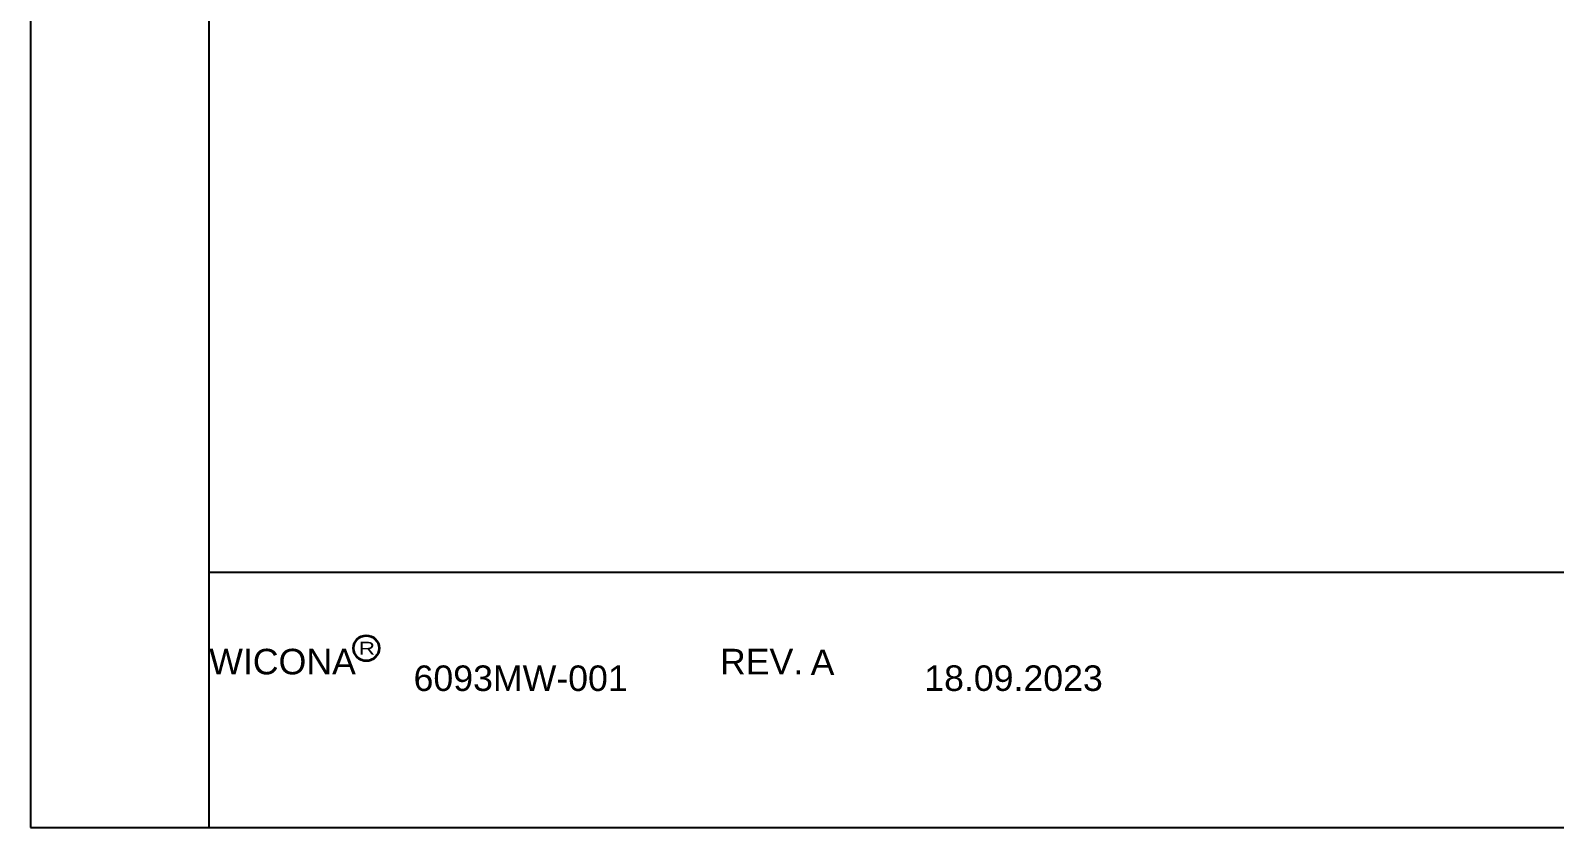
# Model space of a CAD drawing. Header units: millimetres. Extents: x 0 to 210, y 0 to 297.
# Drawn here: x 0 to 119.4, y 0 to 62.4 of the extents above; entities that cross this region are included whole.
import ezdxf
from ezdxf.enums import TextEntityAlignment as Align

# ---------------------------------------------------------------- set-up
doc = ezdxf.new("R2010")
doc.units = ezdxf.units.MM
doc.layers.add('AM_6', color=2, linetype='Continuous', lineweight=35)
doc.layers.add('Cont3', color=70, linetype='Continuous', lineweight=18)
doc.layers.add('BOUND_EXT', color=30, linetype='Continuous', plot=False)
doc.layers.add('BOUND_INT', color=30, linetype='Continuous', plot=False)
doc.styles.add('SWISS', font='swiss.ttf')
doc.styles.add('SWISSL', font='swissl.ttf')

# ---------------------------------------------------------------- blocks, each defined once
blk = doc.blocks.new('$$_IN')
at = {"layer": 'BOUND_INT'}
for p, q in [((14, 0), (14, 297)), ((14, 20), (196, 20))]:
    blk.add_line(p, q, dxfattribs=at)
blk = doc.blocks.new('$$WICLOG1')
at = {"layer": 'AM_6', "color": 3}
blk.add_circle((12.3, 2.05), 1, dxfattribs=at)
at = {"layer": 'AM_6', "color": 10, "style": 'SWISSL', "width": 1.25}
blk.add_text('R', height=1, dxfattribs=at).set_placement((12.35, 2.05), align=Align.MIDDLE)
at = {"layer": 'AM_6', "color": 40, "style": 'SWISS'}
blk.add_text('WICONA', height=2, dxfattribs=at).set_placement((0, 0))
blk = doc.blocks.new('$$_EX')
at = {"layer": 'BOUND_EXT'}
for p, q in [((0, 297), (0, 0)), ((0, 0), (210, 0))]:
    blk.add_line(p, q, dxfattribs=at)
blk = doc.blocks.new('DOC_REV')
at = {"layer": 'AM_6', "color": 1, "style": 'SWISSL'}
blk.add_attdef('DOC_REV', text='', height=2, dxfattribs=at).set_placement((0, 0), align=Align.BOTTOM_LEFT)
blk.add_attdef('SCALE1', (25.9, 0.66), '', height=2, dxfattribs=at)

msp = doc.modelspace()

# ---------------------------------------------------------------- block references
msp.add_blockref('$$WICLOG1', (14, 12))
at = {"layer": 'AM_6'}
msp.add_blockref('DOC_REV', (61.102, 11.344), dxfattribs=at).add_auto_attribs({'DOC_REV': 'A'})
at = {"layer": 'BOUND_INT'}
msp.add_blockref('$$_IN', (0, 0), dxfattribs=at)
at = {"layer": 'Cont3'}
msp.add_blockref('$$_EX', (0, 0), dxfattribs=at)

# ---------------------------------------------------------------- texts
at = {"layer": 'AM_6', "color": 40, "style": 'SWISS'}
msp.add_text('REV.', height=2, dxfattribs=at).set_placement((54, 12))
at = {"layer": 'AM_6', "insert": (30.003, 10.668), "char_height": 2, "width": 134.59356, "attachment_point": 7, "style": 'SWISSL'}
msp.add_mtext('\\pxse1;{\\C1;6093MW-001}', dxfattribs=at)
at = {"layer": 'AM_6', "insert": (70, 10.673), "char_height": 2, "attachment_point": 7, "style": 'SWISSL'}
msp.add_mtext('\\pxse1;{\\C1;18.09.2023}', dxfattribs=at)

doc.saveas('drawing.dxf')
